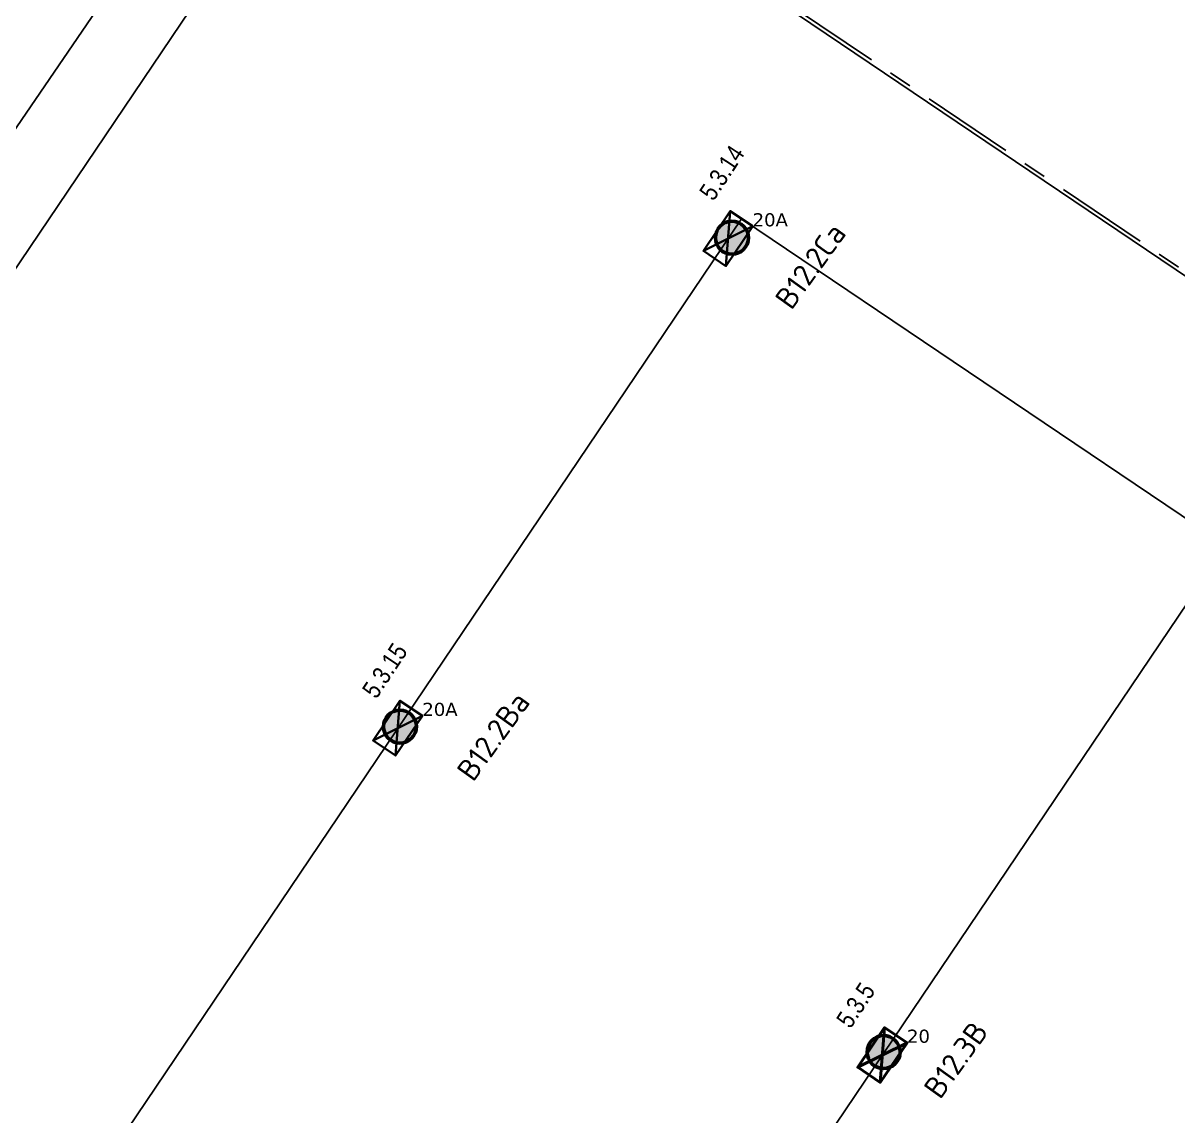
# Model space of a CAD drawing. Header units: millimetres. Extents: x -243740 to 150609, y -473655 to -165121.
# Drawn here: x 68415 to 84253, y -248938 to -233949 of the extents above; entities that cross this region are included whole.
import ezdxf
from ezdxf.enums import TextEntityAlignment as Align

# ---------------------------------------------------------------- set-up
doc = ezdxf.new("R2010")
doc.units = ezdxf.units.MM
doc.linetypes.add('Линия сетки', pattern=[22.225, 12.7, -3.175, 3.175, -3.175])
doc.layers.add('_Гр.ЩД-1В.5.3.I4.3', color=6, linetype='Continuous')
for name, color, linetype, lineweight in [('_освещение_dali', 3, 'Continuous', 50), ('DALLI', 6, 'TRAY', 30), ('Аварийное_овещение', 1, 'Continuous', 30), ('Светильники аварийные', 1, 'Continuous', 40)]:
    doc.layers.add(name, color=color, linetype=linetype, lineweight=lineweight)
doc.layers.add('сВЕтильники', color=7, linetype='Continuous', lineweight=40, true_color=0x600080)
doc.styles.add('ELine', font='txt.shx')
doc.styles.add('ISOCPEUR_1', font='isocpeur.ttf', dxfattribs={"height": 200})
doc.styles.get("Standard").update_dxf_attribs({"font": 'ARIALN.TTF'})
doc.styles.add('TableTextStyle', font='')
doc.styles.get('TableTextStyle').set_extended_font_data('VERDANA.TTF')
doc.linetypes.add('TRAY', pattern='A,12.119257,["_",ELine,S=4.5,R=90,X=0,Y=-1.555839],0.750382,["_",ELine,S=4.5,R=0,X=0,Y=-0.805849],1.314849,["_",ELine,S=4.5,R=0,X=0,Y=-0.805849],2.250029,["_",ELine,S=4.5,R=90,X=0,Y=-1.555839],13.565483', length=30)
doc.linetypes.add('Truba', pattern='A,3e-05,[4,MSH_7,S=1,R=0,X=0,Y=0],-3.022072', length=3.022102)

# ---------------------------------------------------------------- blocks, each defined once
blk = doc.blocks.new('A$C0249faeb')
at = {"layer": 'DALLI', "color": 0, "linetype": 'Линия сетки', "lineweight": -3, "ltscale": 100}
blk.add_lwpolyline([(-41895, 22211), (-58492, -2396), (-88015, 17518), (-71418, 42125)], close=True, dxfattribs=at)
blk = doc.blocks.new('26494_2_0')
mesh = blk.add_polyface()
corners = [(0.186, 0.329, -0.215), (0.186, -0.329), (0.186, -0.329, -0.215), (0.186, -0.329), (0.186, 0.329, -0.215), (0.186, 0.329), (0.186, -0.329, -0.215), (-0.186, -0.329), (-0.186, -0.329, -0.215), (-0.186, -0.329), (0.186, -0.329, -0.215), (0.186, -0.329), (-0.186, -0.329, -0.215), (-0.186, 0.329), (-0.186, 0.329, -0.215), (-0.186, 0.329), (-0.186, -0.329, -0.215), (-0.186, -0.329), (-0.186, 0.329, -0.215), (0.186, 0.329), (0.186, 0.329, -0.215), (0.186, 0.329), (-0.186, 0.329, -0.215), (-0.186, 0.329), (0.186, 0.329), (-0.186, -0.329), (0.186, -0.329), (-0.186, -0.329), (0.186, 0.329), (-0.186, 0.329), (-0.186, 0.329, -0.215), (0.186, -0.329, -0.215), (-0.186, -0.329, -0.215), (0.186, -0.329, -0.215), (-0.186, 0.329, -0.215), (0.186, 0.329, -0.215)]
mesh.append_faces([[corners[k] for k in face] for face in [(0, 1, 2), (3, 4, 5), (6, 7, 8), (9, 10, 11), (12, 13, 14), (15, 16, 17), (18, 19, 20), (21, 22, 23), (24, 25, 26), (27, 28, 29), (30, 31, 32), (33, 34, 35)]])
blk = doc.blocks.new('dgdg')
at = {"layer": 'Аварийное_овещение', "lineweight": 40, "xscale": 1000, "yscale": 1000, "zscale": 1000, "rotation": 325.9999999999997}
for p in [(312723, 160532, 3151), (308193, 153817, 3151)]:
    blk.add_blockref('26494_2_0', p, dxfattribs=at)
at = {"layer": 'сВЕтильники', "lineweight": 40, "xscale": 1000, "yscale": 1000, "zscale": 1000, "rotation": 325.9999999999997}
blk.add_blockref('26494_2_0', (314840, 149334, 3151), dxfattribs=at)
at = {"layer": 'сВЕтильники', "style": 'ISOCPEUR_1'}
blk.add_text('В12.3В', height=300, rotation=54.2972, dxfattribs=at).set_placement((315632, 148711, 21000))
at = {"layer": 'Светильники аварийные', "style": 'ISOCPEUR_1'}
for s, p in [('В12.2Са', (313592, 159537)), ('В12.2Ва', (309228, 153066))]:
    blk.add_text(s, height=300, rotation=54.2972, dxfattribs=at).set_placement(p)
blk = doc.blocks.new('A$Cab2378fa')
at = {"lineweight": 25}
h = blk.add_hatch(color=0, dxfattribs=at)
h.paths.add_polyline_path([(162, -157, 0.442338), (148, 178), (0, 0)])
h.paths.add_polyline_path([(-142, -170), (0, 0), (-163, 158, 0.430096)])
at = {"lineweight": 25, "true_color": 0xfff5f5}
h = blk.add_hatch(color=7, dxfattribs=at)
h.dxf.hatch_style = 1
h.paths.add_polyline_path([(0, 0), (-142, -170, 0.174923), (3, -222, 0.197808), (162, -157)])
h.paths.add_polyline_path([(-163, 158), (0, 0), (148, 178, 0.175398), (3, 230, 0.209014)])
blk.add_circle((3, 4), 226)

msp = doc.modelspace()

# ---------------------------------------------------------------- linework, layer by layer
at = {"layer": '_Гр.ЩД-1В.5.3.I4.3', "ltscale": 100}
msp.add_lwpolyline([(110553, -307179), (104631, -303184), (111564, -292911), (82047, -273002), (97726, -249758), (91406, -245495), (77450, -266185), (70958, -261806), (84913, -241116), (78266, -236633), (64311, -257323), (57785, -252921), (71740, -232231)], dxfattribs=at)
at = {"layer": 'Defpoints', "color": 3, "ltscale": 100}
msp.add_lwpolyline([(55714, -253842), (72424, -229370), (101618, -249062), (84908, -273533)], close=True, dxfattribs=at)

# ---------------------------------------------------------------- block references
at = {"layer": '_освещение_dali', "color": 1, "ltscale": 100}
for p in [(78133, -236897), (73581, -243602)]:
    msp.add_blockref('A$Cab2378fa', p, dxfattribs=at)
at = {"layer": '_освещение_dali', "color": 5, "ltscale": 100}
msp.add_blockref('A$Cab2378fa', (80213, -248067), dxfattribs=at)
at = {"layer": 'Defpoints', "color": 3, "ltscale": 100}
msp.add_blockref('A$C0249faeb', (143045, -270898), dxfattribs=at)
at = {"layer": 'Defpoints', "linetype": 'Truba'}
msp.add_blockref('dgdg', (-234640, -397437), dxfattribs=at)

# ---------------------------------------------------------------- texts
at = {"layer": '_Гр.ЩД-1В.5.3.I4.3', "ltscale": 100}
for s, p in [('5.3.14', (78165, -236111)), ('5.3.15', (73542, -242940)), ('5.3.5', (80000, -247529))]:
    msp.add_text(s, height=250, rotation=56.5225, dxfattribs=at).set_placement(p, align=Align.BOTTOM_CENTER)
at = {"layer": '_освещение_dali', "color": 254, "true_color": 0xc2d3e4, "style": 'TableTextStyle'}
for s, p in [('20А', (78421, -236737, 3151)), ('20А', (73891, -243452, 3151)), ('20', (80538, -247935, 3151))]:
    msp.add_text(s, height=180, dxfattribs=at).set_placement(p)

doc.saveas('drawing.dxf')
